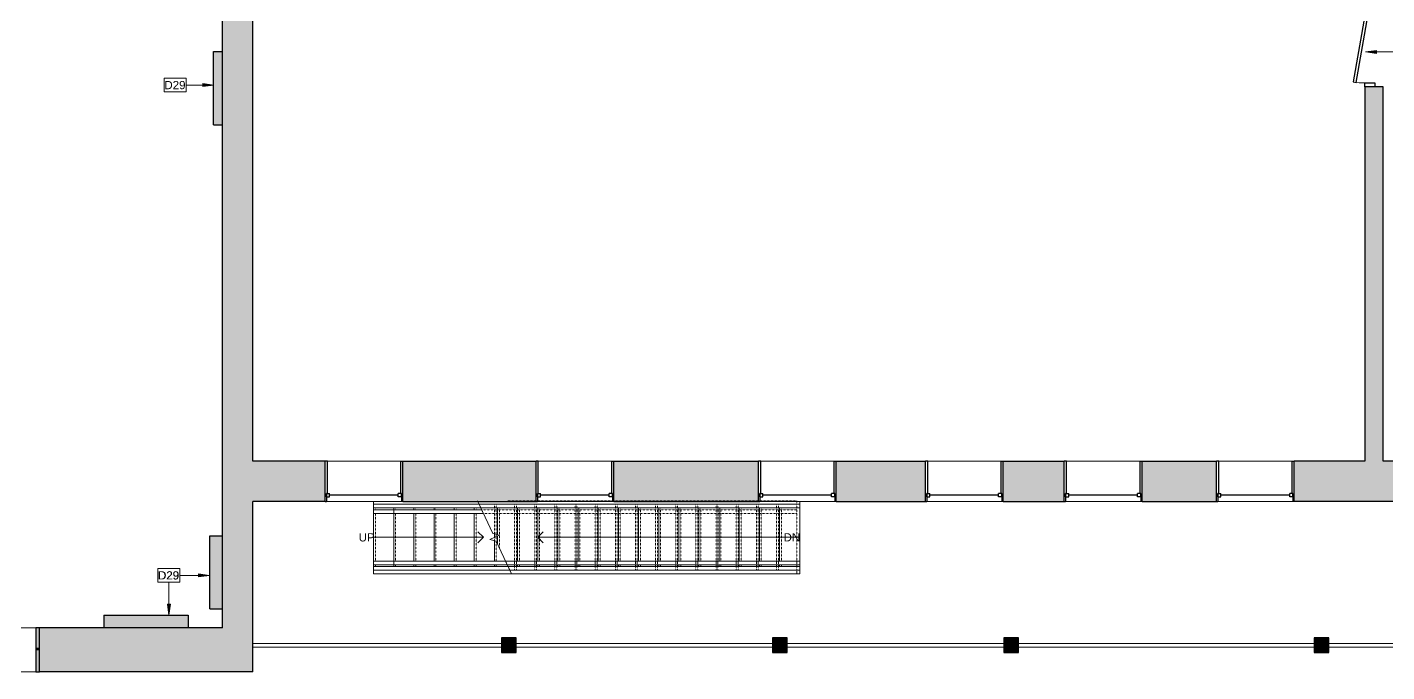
# Model space of a CAD drawing. Header units: inches. Extents: x -1176 to 1545, y -2552 to 978.
# Drawn here: x 358 to 1100, y -1 to 351 of the extents above; entities that cross this region are included whole.
import ezdxf

# ---------------------------------------------------------------- set-up
doc = ezdxf.new("R2010")
doc.units = ezdxf.units.IN
doc.header["$MEASUREMENT"] = 0
doc.linetypes.add('Demolished', pattern=[0.1875, 0.125, -0.0625])
doc.linetypes.add('Overhead 1_16_', pattern=[0.101562, 0.0625, -0.039062])
for name, color, linetype, lineweight in [('A-ANNO-KEYN', 231, 'Continuous', 9), ('A-COLS', 52, 'Continuous', 18), ('A-DOOR', 31, 'Demolished', 9), ('A-DOOR-FRAM', 31, 'Demolished', 30), ('A-FLOR', 192, 'Continuous', 18), ('A-FLOR-HRAL', 11, 'Continuous', 18), ('A-GLAZ', 151, 'Continuous', 18), ('A-WALL', 113, 'Continuous', 18), ('A-WALL-PATT', 111, 'Continuous', 18), ('I-WALL', 2, 'Continuous', 18), ('S-STRS', 31, 'Continuous', 18), ('S-STRS-ANNO', 31, 'Continuous', 9), ('S-STRS-IDEN', 31, 'Continuous', 9), ('S-STRS-MBND', 31, 'Continuous', 18)]:
    doc.layers.add(name, color=color, linetype=linetype, lineweight=lineweight)
doc.styles.add('Arial', font='arial.ttf', dxfattribs={"height": 4.5})
doc.styles.add('Swis721 Lt BT', font='swissl.ttf', dxfattribs={"height": 4.5})

# ---------------------------------------------------------------- blocks, each defined once
blk = doc.blocks.new('Top Rail Type - Top Rail_Internal_-5005397-2nd Floor Demo')
at = {"layer": 'A-FLOR-HRAL', "lineweight": 9}
blk.add_hatch(color=7, dxfattribs=at).paths.add_polyline_path([(546.74, 54.3), (546.76, 54.3), (546.74, 56.3)], flags=0)
blk.add_line((546.74, 56.3), (546.74, 54.3), dxfattribs=at)
blk = doc.blocks.new('Top Rail Type - Top Rail_Internal_-V4-2nd Floor Demo')
at = {"layer": 'A-FLOR-HRAL', "lineweight": 9}
for p, q in [((546.74, 56.3), (546.74, 54.3)), ((546.74, 56.3), (620.2, 56.3)), ((546.74, 54.3), (621.13, 54.3)), ((621.13, 54.3), (620.2, 56.3))]:
    blk.add_line(p, q, dxfattribs=at)
at = {"layer": 'A-FLOR-HRAL', "linetype": 'Overhead 1_16_', "lineweight": 9}
for p, q in [((620.2, 56.3), (777.74, 56.3)), ((621.13, 54.3), (777.74, 54.3)), ((777.74, 56.3), (777.74, 54.3))]:
    blk.add_line(p, q, dxfattribs=at)
blk = doc.blocks.new('Handrail Type - Handrail_Internal_-5005408-2nd Floor Demo')
at = {"layer": 'A-FLOR-HRAL', "lineweight": 9}
blk.add_hatch(color=7, dxfattribs=at).paths.add_polyline_path([(557.74, 57.3), (557.76, 57.3), (557.74, 59.3)], flags=0)
for p, q in [((546.74, 57.3), (546.74, 59.3)), ((546.74, 59.3), (557.74, 59.3)), ((557.74, 57.3), (546.74, 57.3)), ((557.74, 59.3), (557.74, 57.3))]:
    blk.add_line(p, q, dxfattribs=at)
blk = doc.blocks.new('Handrail Type - Handrail_Internal_-V5-2nd Floor Demo')
at = {"layer": 'A-FLOR-HRAL', "lineweight": 9}
for p, q in [((546.74, 59.3), (546.74, 57.3)), ((546.74, 59.3), (618.8, 59.3)), ((546.74, 57.3), (619.73, 57.3)), ((619.73, 57.3), (618.8, 59.3))]:
    blk.add_line(p, q, dxfattribs=at)
at = {"layer": 'A-FLOR-HRAL', "linetype": 'Overhead 1_16_', "lineweight": 9}
for p, q in [((618.8, 59.3), (777.74, 59.3)), ((619.73, 57.3), (777.74, 57.3)), ((777.74, 59.3), (777.74, 57.3))]:
    blk.add_line(p, q, dxfattribs=at)
blk = doc.blocks.new('Top Rail Type - Top Rail_Internal_-5005419-2nd Floor Demo')
at = {"layer": 'A-FLOR-HRAL', "lineweight": 9}
blk.add_hatch(color=7, dxfattribs=at).paths.add_polyline_path([(546.74, 88.3), (546.76, 88.3), (546.74, 90.3)], flags=0)
blk.add_line((546.74, 90.3), (546.74, 88.3), dxfattribs=at)
blk = doc.blocks.new('Top Rail Type - Top Rail_Internal_-V6-2nd Floor Demo')
at = {"layer": 'A-FLOR-HRAL', "lineweight": 9}
for p, q in [((546.74, 90.3), (546.74, 88.3)), ((546.74, 90.3), (604.34, 90.3)), ((605.27, 88.3), (604.34, 90.3)), ((546.74, 88.3), (605.27, 88.3))]:
    blk.add_line(p, q, dxfattribs=at)
at = {"layer": 'A-FLOR-HRAL', "linetype": 'Overhead 1_16_', "lineweight": 9}
for p, q in [((604.34, 90.3), (777.74, 90.3)), ((777.74, 90.3), (777.74, 88.3)), ((605.27, 88.3), (777.74, 88.3))]:
    blk.add_line(p, q, dxfattribs=at)
blk = doc.blocks.new('Handrail Type - Handrail_Internal_-5005430-2nd Floor Demo')
at = {"layer": 'A-FLOR-HRAL', "lineweight": 9}
blk.add_hatch(color=7, dxfattribs=at).paths.add_polyline_path([(557.74, 85.3), (557.76, 85.3), (557.74, 87.3)], flags=0)
for p, q in [((546.74, 85.3), (546.74, 87.3)), ((546.74, 87.3), (557.74, 87.3)), ((557.74, 85.3), (546.74, 85.3)), ((557.74, 87.3), (557.74, 85.3))]:
    blk.add_line(p, q, dxfattribs=at)
blk = doc.blocks.new('Handrail Type - Handrail_Internal_-V7-2nd Floor Demo')
at = {"layer": 'A-FLOR-HRAL', "lineweight": 9}
for p, q in [((546.74, 87.3), (546.74, 85.3)), ((546.74, 87.3), (605.74, 87.3)), ((546.74, 85.3), (606.67, 85.3)), ((606.67, 85.3), (605.74, 87.3))]:
    blk.add_line(p, q, dxfattribs=at)
at = {"layer": 'A-FLOR-HRAL', "linetype": 'Overhead 1_16_', "lineweight": 9}
for p, q in [((605.74, 87.3), (777.74, 87.3)), ((606.67, 85.3), (777.74, 85.3)), ((777.74, 87.3), (777.74, 85.3))]:
    blk.add_line(p, q, dxfattribs=at)
blk = doc.blocks.new('Top Rail Type - Top Rail_Internal_-5009709-2nd Floor Demo')
at = {"layer": 'A-FLOR-HRAL', "lineweight": 9}
for p, q in [((620.2, 56.3), (779.4, 56.3)), ((779.4, 54.3), (621.13, 54.3)), ((779.4, 56.3), (779.4, 54.3))]:
    blk.add_line(p, q, dxfattribs=at)
blk = doc.blocks.new('Top Rail Type - Top Rail_Internal_-V8-2nd Floor Demo')
at = {"layer": 'A-FLOR-HRAL', "lineweight": 9}
for p, q in [((620.2, 56.3), (779.4, 56.3)), ((621.13, 54.3), (779.4, 54.3)), ((779.4, 56.3), (779.4, 54.3))]:
    blk.add_line(p, q, dxfattribs=at)
blk = doc.blocks.new('Handrail Type - Handrail_Internal_-5009720-2nd Floor Demo')
at = {"layer": 'A-FLOR-HRAL', "lineweight": 9}
for p, q in [((618.8, 59.3), (779.4, 59.3)), ((779.4, 57.3), (619.73, 57.3)), ((779.4, 59.3), (779.4, 57.3))]:
    blk.add_line(p, q, dxfattribs=at)
blk = doc.blocks.new('Handrail Type - Handrail_Internal_-V9-2nd Floor Demo')
at = {"layer": 'A-FLOR-HRAL', "lineweight": 9}
for p, q in [((618.8, 59.3), (779.4, 59.3)), ((619.73, 57.3), (779.4, 57.3)), ((779.4, 59.3), (779.4, 57.3))]:
    blk.add_line(p, q, dxfattribs=at)
blk = doc.blocks.new('Top Rail Type - Top Rail_Internal_-5009731-2nd Floor Demo')
at = {"layer": 'A-FLOR-HRAL', "lineweight": 9}
for p, q in [((604.34, 90.3), (779.4, 90.3)), ((779.4, 90.3), (779.4, 88.3)), ((779.4, 88.3), (605.27, 88.3))]:
    blk.add_line(p, q, dxfattribs=at)
blk = doc.blocks.new('Top Rail Type - Top Rail_Internal_-V10-2nd Floor Demo')
at = {"layer": 'A-FLOR-HRAL', "lineweight": 9}
for p, q in [((604.34, 90.3), (779.4, 90.3)), ((779.4, 90.3), (779.4, 88.3)), ((605.27, 88.3), (779.4, 88.3))]:
    blk.add_line(p, q, dxfattribs=at)
blk = doc.blocks.new('Chapel Windows - Chapel Windows-V12-2nd Floor Demo')
at = {"layer": 'A-GLAZ'}
h = blk.add_hatch(color=10, dxfattribs=at)
h.paths.add_polyline_path([(-30, 12), (-32, 12), (-32, 0), (-30, 0)], flags=0)
h.paths.add_polyline_path([(12, 12), (10, 12), (10, 0), (12, 0)], flags=0)
h.paths.add_polyline_path([(-14, 12), (-14, 0), (-12, 0), (-12, 12)], flags=0)
h.paths.add_polyline_path([(32, 12), (30, 12), (30, 0), (32, 0)], flags=0)
h.paths.add_polyline_path([(-14, -1), (-14, -12), (-12, -12), (-12, -1)], flags=0)
h.paths.add_polyline_path([(-32, -1), (-32, -12), (-30, -12), (-30, -1), (-30.11, -1)], flags=0)
h.paths.add_polyline_path([(12, -1), (10, -1), (10, -12), (12, -12)], flags=0)
h.paths.add_polyline_path([(32, -1), (30, -1), (30, -12), (32, -12)], flags=0)
at = {"layer": 'A-GLAZ', "color": 8, "lineweight": 30}
for p, q in [((-30, 12), (-32, 12)), ((-30, 0), (-30, 12)), ((-12, 12), (-14, 12)), ((-14, 12), (-14, 0)), ((-12, 0), (-12, 12)), ((12, 12), (10, 12)), ((10, 12), (10, 0)), ((12, 0), (12, 12)), ((32, 12), (30, 12)), ((30, 12), (30, 0)), ((-32, 0), (-30, 0)), ((-14, 0), (-12, 0)), ((10, 0), (12, 0)), ((30, 0), (32, 0)), ((-30, -1), (-32, -1)), ((-30, -12), (-30, -1)), ((-12, -1), (-14, -1)), ((-14, -1), (-14, -12)), ((-12, -12), (-12, -1)), ((12, -1), (10, -1)), ((10, -1), (10, -12)), ((12, -12), (12, -1)), ((32, -1), (30, -1)), ((30, -1), (30, -12)), ((-32, -12), (-30, -12)), ((-14, -12), (-12, -12)), ((10, -12), (12, -12)), ((30, -12), (32, -12))]:
    blk.add_line(p, q, dxfattribs=at)
at = {"layer": 'A-GLAZ'}
for p, q in [((-30, 12), (-14, 12)), ((-12, 12), (10, 12)), ((12, 12), (30, 12)), ((-30, 0), (-30, -1)), ((-14, -1), (-14, 0)), ((-12, 0), (-12, -1)), ((10, -1), (10, 0)), ((12, 0), (12, -1)), ((30, -1), (30, 0)), ((-14, -12), (-30, -12)), ((10, -12), (-12, -12)), ((30, -12), (12, -12))]:
    blk.add_line(p, q, dxfattribs=at)
blk = doc.blocks.new('Single Flush - D2 3_1_ X 8_-8249221-2nd Floor Demo')
at = {"layer": 'A-DOOR', "color": 8, "linetype": 'Continuous', "lineweight": 30}
for p, q in [((-17.85, 11.39), (-18.15, 9.67)), ((-18.15, 9.67), (18.1, 3.28)), ((18.41, 5), (-17.85, 11.39)), ((18.1, 3.28), (18.41, 5))]:
    blk.add_line(p, q, dxfattribs=at)
at = {"layer": 'A-DOOR', "linetype": 'Continuous'}
blk.add_arc((18.41, 5), 36.81, 170, 180.5, dxfattribs=at)
at = {"layer": 'A-DOOR-FRAM', "color": 8, "linetype": 'Continuous'}
for p, q in [((-20.5, -0.75), (-20.5, 5)), ((-20.5, 5), (-18.5, 5)), ((-18.5, -0.75), (-18.5, 5)), ((18.5, -0.75), (18.5, 5)), ((18.5, 5), (20.5, 5)), ((20.5, -0.75), (20.5, 5)), ((-20.5, -0.75), (-18.5, -0.75)), ((18.5, -0.75), (20.5, -0.75))]:
    blk.add_line(p, q, dxfattribs=at)
blk = doc.blocks.new('Top Rail Type - Top Rail_Internal_-6919815-2nd Floor Demo')
at = {"layer": 'A-FLOR-HRAL', "lineweight": 9}
for p, q in [((480.78, 14.32), (616.64, 14.32)), ((616.64, 12.32), (480.78, 12.32)), ((624.64, 14.32), (764.5, 14.32)), ((764.5, 12.32), (624.64, 12.32)), ((772.5, 14.32), (890.9, 14.32)), ((890.9, 12.32), (772.5, 12.32)), ((898.9, 14.32), (1060.27, 14.32)), ((1060.27, 12.32), (898.9, 12.32)), ((1068.27, 14.32), (1223.22, 14.32)), ((1223.22, 12.32), (1068.27, 12.32))]:
    blk.add_line(p, q, dxfattribs=at)
blk = doc.blocks.new('Top Rail Type - Top Rail_Internal_-V20-2nd Floor Demo')
at = {"layer": 'A-FLOR-HRAL', "lineweight": 9}
for p, q in [((616.64, 14.32), (480.78, 14.32)), ((616.64, 12.32), (480.78, 12.32)), ((764.5, 14.32), (624.64, 14.32)), ((764.5, 12.32), (624.64, 12.32)), ((890.9, 14.32), (772.5, 14.32)), ((890.9, 12.32), (772.5, 12.32)), ((1060.27, 14.32), (898.9, 14.32)), ((1060.27, 12.32), (898.9, 12.32)), ((1223.22, 14.32), (1068.27, 14.32)), ((1223.22, 12.32), (1068.27, 12.32))]:
    blk.add_line(p, q, dxfattribs=at)
blk = doc.blocks.new('Double Hung - side window 3_ 6_5_ x 5_ 6_ 2-5312470-2nd Floor Demo')
at = {"layer": 'A-GLAZ', "color": 8, "lineweight": 30}
for p, q in [((-21.25, 11), (-20.5, 11)), ((-20.5, 6.75), (-20.5, 11)), ((-20.5, 8.5), (-20.5, 6.75)), ((-20.5, 8.5), (-18.75, 8.5)), ((-18.75, 8.5), (-18.75, 6.75)), ((-18.75, 7.625), (18.75, 7.625)), ((18.75, 8.5), (18.75, 6.75)), ((20.5, 8.5), (18.75, 8.5)), ((20.5, 6.75), (20.5, 11)), ((21.25, 11), (20.5, 11)), ((20.5, 8.5), (20.5, 6.75)), ((-20.5, 6.75), (-18.75, 6.75)), ((-20.5, 6.75), (-20, 6.75)), ((-20, -11), (-20, 6.75)), ((20.5, 6.75), (18.75, 6.75)), ((20, 6.75), (20.5, 6.75)), ((20, 6.75), (20, -11)), ((-20, -11), (-21.25, -11)), ((20, -11), (21.25, -11))]:
    blk.add_line(p, q, dxfattribs=at)
blk = doc.blocks.new('Keynote Tag - Keynote Number - Boxed-135510-2nd Floor Demo')
at = {"layer": 'A-ANNO-KEYN'}
for p, q in [((-0.125, -0.079), (-0.125, 0.078)), ((-0.125, 0.078), (0.125, 0.078)), ((0.125, 0.078), (0.125, -0.079)), ((-0.125, -0.079), (0.125, -0.079))]:
    blk.add_line(p, q, dxfattribs=at)

msp = doc.modelspace()

# ---------------------------------------------------------------- hatches: boundary and pattern name
at = {"layer": 'A-ANNO-KEYN'}
for points in [[(1088.23, 337.36), (1094.23, 336.57), (1094.23, 338.15)], [(459.43, 319.26), (453.43, 320.05), (453.43, 318.47)], [(457.12, 51.5), (451.12, 52.29), (451.12, 50.71)], [(434.99, 29.8), (435.78, 35.8), (434.2, 35.8)]]:
    msp.add_hatch(color=256, dxfattribs=at).paths.add_polyline_path(points, flags=0)
at = {"layer": 'A-COLS'}
for points in [[(616.64, 9.32), (624.64, 9.32), (624.64, 17.32), (616.64, 17.32)], [(764.5, 9.32), (772.5, 9.32), (772.5, 17.32), (764.5, 17.32)], [(890.9, 9.32), (898.9, 9.32), (898.9, 17.32), (890.9, 17.32)], [(1060.27, 9.32), (1068.27, 9.32), (1068.27, 17.32), (1060.27, 17.32)]]:
    msp.add_hatch(color=250, dxfattribs=at).paths.add_polyline_path(points, flags=0)
at = {"layer": 'A-WALL-PATT'}
h = msp.add_hatch(color=250, dxfattribs=at)
h.paths.add_polyline_path([(480.78, -1.17), (480.78, 496.64), (464.28, 496.64), (464.28, -1.17)], flags=0)
h.paths.add_polyline_path([(480.78, 537.64), (480.78, 814.52), (464.28, 814.52), (464.28, 537.64)], flags=0)
at = {"layer": 'A-WALL-PATT', "lineweight": 9}
h = msp.add_hatch(color=7, dxfattribs=at)
h.paths.add_polyline_path([(1097.9, 113.89), (1097.9, 318.35), (1087.9, 318.35), (1087.9, 113.89)], flags=0)
h.paths.add_polyline_path([(1097.9, 359.35), (1097.9, 363.14), (1087.9, 363.14), (1087.9, 359.35)], flags=0)
h.paths.add_polyline_path([(1087.9, 403.14), (1097.9, 403.14), (1097.9, 567.01), (1087.9, 567.01), (1087.9, 405.14)], flags=0)
at = {"layer": 'A-WALL-PATT'}
for color, points in [(250, [(459.28, 297.59), (464.28, 297.59), (464.28, 337.59), (459.28, 337.59)]), (7, [(495.15, 91.89), (495.15, 113.89), (480.78, 113.89), (480.78, 91.89)]), (250, [(457.28, 33.17), (464.28, 33.17), (464.28, 73.17), (457.28, 73.17)]), (250, [(445.44, 22.83), (445.44, 29.83), (399.44, 29.83), (399.44, 22.83)])]:
    msp.add_hatch(color=color, dxfattribs=at).paths.add_polyline_path(points, flags=0)
h = msp.add_hatch(color=7, dxfattribs=at)
h.paths.add_polyline_path([(1161.9, 91.89), (1263.74, 91.89), (1263.74, 113.89), (1161.9, 113.89)], flags=0)
h.paths.add_polyline_path([(1329.15, 91.89), (1329.15, 113.89), (1290.24, 113.89), (1290.24, 91.89), (1305.9, 91.89)], flags=0)
h.paths.add_polyline_path([(677.93, 91.89), (756.84, 91.89), (756.84, 113.89), (677.93, 113.89)], flags=0)
h.paths.add_polyline_path([(635.43, 91.89), (635.43, 113.89), (562.75, 113.89), (562.75, 91.89)], flags=0)
h.paths.add_polyline_path([(799.34, 91.89), (848.01, 91.89), (848.01, 113.89), (799.34, 113.89)], flags=0)
h.paths.add_polyline_path([(520.25, 91.89), (520.25, 113.89), (495.15, 113.89), (495.15, 91.89)], flags=0)
h.paths.add_polyline_path([(1121.83, 91.89), (1121.83, 113.89), (1049.4, 113.89), (1049.4, 91.89), (1118.3, 91.89)], flags=0)
h.paths.add_polyline_path([(923.84, 91.89), (923.84, 113.89), (890.51, 113.89), (890.51, 91.89)], flags=0)
h.paths.add_polyline_path([(966.34, 91.89), (1006.9, 91.89), (1006.9, 113.89), (966.34, 113.89)], flags=0)
h = msp.add_hatch(color=250, dxfattribs=at)
h.paths.add_polyline_path([(464.28, -1.17), (464.28, 22.83), (364.28, 22.83), (364.28, -1.17), (367.92, -1.17)], flags=0)
h.paths.add_polyline_path([(274.12, -1.17), (300.28, -1.17), (300.28, 22.83), (182.22, 22.83), (182.22, -1.17)], flags=0)
h.paths.add_polyline_path([(118.22, -1.17), (118.22, 22.83), (18.22, 22.83), (18.22, -1.17), (86.52, -1.17)], flags=0)

# ---------------------------------------------------------------- linework, layer by layer
at = {"layer": 'A-ANNO-KEYN'}
for p, q in [((1094.23, 338.15), (1088.23, 337.36)), ((1088.23, 337.36), (1094.23, 336.57)), ((1088.23, 337.36), (1105.44, 337.36)), ((1094.23, 336.57), (1094.23, 338.15)), ((459.43, 319.26), (444.41, 319.26)), ((459.43, 319.26), (453.43, 320.05)), ((453.43, 320.05), (453.43, 318.47)), ((453.43, 318.47), (459.43, 319.26)), ((457.12, 51.5), (451.12, 52.29)), ((451.12, 52.29), (451.12, 50.71)), ((434.99, 29.8), (434.99, 47.72)), ((457.12, 51.5), (440.87, 51.5)), ((451.12, 50.71), (457.12, 51.5)), ((435.78, 35.8), (434.2, 35.8)), ((434.2, 35.8), (434.99, 29.8)), ((434.99, 29.8), (435.78, 35.8))]:
    msp.add_line(p, q, dxfattribs=at)
at = {"layer": 'A-COLS', "color": 8, "lineweight": 30}
for p, q in [((624.64, 17.32), (616.64, 17.32)), ((616.64, 17.32), (616.64, 9.32)), ((624.64, 9.32), (624.64, 17.32)), ((772.5, 17.32), (764.5, 17.32)), ((764.5, 17.32), (764.5, 9.32)), ((772.5, 9.32), (772.5, 17.32)), ((898.9, 17.32), (890.9, 17.32)), ((890.9, 17.32), (890.9, 9.32)), ((898.9, 9.32), (898.9, 17.32)), ((1068.27, 17.32), (1060.27, 17.32)), ((1060.27, 17.32), (1060.27, 9.32)), ((1068.27, 9.32), (1068.27, 17.32)), ((616.64, 9.32), (624.64, 9.32)), ((764.5, 9.32), (772.5, 9.32)), ((890.9, 9.32), (898.9, 9.32)), ((1060.27, 9.32), (1068.27, 9.32))]:
    msp.add_line(p, q, dxfattribs=at)
at = {"layer": 'A-FLOR'}
for p, q in [((779.4, 88.3), (779.4, 59.3)), ((775.48, 52.3), (622.06, 52.3)), ((779.4, 57.3), (779.4, 56.3))]:
    msp.add_line(p, q, dxfattribs=at)
at = {"layer": 'A-WALL', "color": 8, "lineweight": 30}
for p, q in [((464.28, 22.83), (464.28, 496.64)), ((480.78, 113.89), (480.78, 405.14)), ((1097.9, 318.35), (1087.9, 318.35)), ((1087.9, 318.35), (1087.9, 113.89)), ((1097.9, 113.89), (1097.9, 318.35)), ((520.25, 113.89), (480.78, 113.89)), ((520.25, 91.89), (520.25, 113.89)), ((562.75, 91.89), (562.75, 113.89)), ((562.75, 113.89), (635.43, 113.89)), ((635.43, 91.89), (635.43, 113.89)), ((677.93, 91.89), (677.93, 113.89)), ((677.93, 113.89), (756.84, 113.89)), ((756.84, 91.89), (756.84, 113.89)), ((799.34, 91.89), (799.34, 113.89)), ((799.34, 113.89), (848.01, 113.89)), ((848.01, 91.89), (848.01, 113.89)), ((890.51, 91.89), (890.51, 113.89)), ((890.51, 113.89), (923.84, 113.89)), ((923.84, 91.89), (923.84, 113.89)), ((966.34, 91.89), (966.34, 113.89)), ((966.34, 113.89), (1006.9, 113.89)), ((1006.9, 91.89), (1006.9, 113.89)), ((1049.4, 91.89), (1049.4, 113.89)), ((1087.9, 113.89), (1049.4, 113.89)), ((1121.83, 113.89), (1097.9, 113.89)), ((520.25, 91.89), (480.78, 91.89)), ((480.78, -1.17), (480.78, 91.89)), ((562.75, 91.89), (635.43, 91.89)), ((677.93, 91.89), (756.84, 91.89)), ((799.34, 91.89), (848.01, 91.89)), ((890.51, 91.89), (923.84, 91.89)), ((966.34, 91.89), (1006.9, 91.89)), ((1121.83, 91.89), (1049.4, 91.89)), ((457.28, 33.17), (457.28, 73.17)), ((457.28, 73.17), (464.28, 73.17)), ((399.44, 29.83), (445.44, 29.83)), ((399.44, 29.83), (399.44, 22.83)), ((445.44, 29.83), (445.44, 22.83)), ((457.28, 33.17), (464.28, 33.17)), ((364.28, -1.17), (364.28, 22.83)), ((464.28, 22.83), (364.28, 22.83)), ((480.78, -1.17), (364.28, -1.17))]:
    msp.add_line(p, q, dxfattribs=at)
at = {"layer": 'A-WALL', "lineweight": 9}
for p, q in [((520.25, 113.89), (562.75, 113.89)), ((635.43, 113.89), (677.93, 113.89)), ((756.84, 113.89), (799.34, 113.89)), ((848.01, 113.89), (890.51, 113.89)), ((923.84, 113.89), (966.34, 113.89)), ((1006.9, 113.89), (1049.4, 113.89)), ((562.75, 91.89), (520.25, 91.89)), ((677.93, 91.89), (635.43, 91.89)), ((799.34, 91.89), (756.84, 91.89)), ((890.51, 91.89), (848.01, 91.89)), ((966.34, 91.89), (923.84, 91.89)), ((1049.4, 91.89), (1006.9, 91.89))]:
    msp.add_line(p, q, dxfattribs=at)
at = {"layer": 'I-WALL', "color": 8, "lineweight": 30}
for p, q in [((459.28, 297.59), (459.28, 337.59)), ((459.28, 337.59), (464.28, 337.59)), ((459.28, 297.59), (464.28, 297.59))]:
    msp.add_line(p, q, dxfattribs=at)
at = {"layer": 'S-STRS', "lineweight": 9}
for p, q in [((546.74, 91.89), (546.74, 90.3)), ((779.4, 90.3), (779.4, 91.89)), ((546.74, 88.3), (546.74, 87.3)), ((546.74, 85.3), (546.74, 59.3)), ((557.74, 88.3), (557.74, 87.3)), ((557.74, 85.3), (557.74, 59.3)), ((568.74, 88.3), (568.74, 87.3)), ((568.74, 85.3), (568.74, 59.3)), ((579.74, 88.3), (579.74, 87.3)), ((579.74, 85.3), (579.74, 59.3)), ((590.74, 88.3), (590.74, 87.3)), ((590.74, 85.3), (590.74, 59.3)), ((601.74, 88.3), (601.74, 87.3)), ((601.74, 85.3), (601.74, 59.3)), ((614.4, 88.3), (614.4, 73.7)), ((625.4, 88.3), (625.4, 59.3)), ((636.4, 88.3), (636.4, 59.3)), ((647.4, 88.3), (647.4, 59.3)), ((658.4, 88.3), (658.4, 59.3)), ((669.4, 88.3), (669.4, 59.3)), ((680.4, 88.3), (680.4, 59.3)), ((691.4, 88.3), (691.4, 59.3)), ((702.4, 88.3), (702.4, 59.3)), ((713.4, 88.3), (713.4, 59.3)), ((724.4, 88.3), (724.4, 59.3)), ((735.4, 88.3), (735.4, 59.3)), ((746.4, 88.3), (746.4, 59.3)), ((757.4, 88.3), (757.4, 59.3)), ((768.4, 88.3), (768.4, 59.3)), ((779.4, 88.3), (779.4, 59.3)), ((612.74, 74.11), (612.74, 72.3)), ((612.74, 70.49), (612.74, 59.3)), ((614.4, 73.08), (614.4, 68.72)), ((546.74, 57.3), (546.74, 56.3)), ((546.74, 54.3), (546.74, 52.3)), ((546.74, 52.3), (622.06, 52.3)), ((557.74, 57.3), (557.74, 56.3)), ((568.74, 57.3), (568.74, 56.3)), ((579.74, 57.3), (579.74, 56.3)), ((590.74, 57.3), (590.74, 56.3)), ((601.74, 57.3), (601.74, 56.3)), ((612.74, 57.3), (612.74, 56.3)), ((625.4, 57.3), (625.4, 56.3)), ((636.4, 57.3), (636.4, 56.3)), ((647.4, 57.3), (647.4, 56.3)), ((658.4, 57.3), (658.4, 56.3)), ((669.4, 57.3), (669.4, 56.3)), ((680.4, 57.3), (680.4, 56.3)), ((691.4, 57.3), (691.4, 56.3)), ((702.4, 57.3), (702.4, 56.3)), ((713.4, 57.3), (713.4, 56.3)), ((724.4, 57.3), (724.4, 56.3)), ((735.4, 57.3), (735.4, 56.3)), ((746.4, 57.3), (746.4, 56.3)), ((757.4, 57.3), (757.4, 56.3)), ((768.4, 57.3), (768.4, 56.3)), ((775.48, 52.3), (779.4, 52.3)), ((779.4, 57.3), (779.4, 56.3)), ((779.4, 52.3), (779.4, 54.3))]:
    msp.add_line(p, q, dxfattribs=at)
at = {"layer": 'S-STRS', "linetype": 'Overhead 1_16_', "lineweight": 9}
for p, q in [((547.74, 88.3), (547.74, 87.3)), ((547.74, 85.3), (547.74, 59.3)), ((558.74, 88.3), (558.74, 87.3)), ((558.74, 85.3), (558.74, 59.3)), ((569.74, 88.3), (569.74, 87.3)), ((569.74, 85.3), (569.74, 59.3)), ((580.74, 88.3), (580.74, 87.3)), ((580.74, 85.3), (580.74, 59.3)), ((591.74, 88.3), (591.74, 87.3)), ((591.74, 85.3), (591.74, 59.3)), ((602.74, 88.3), (602.74, 87.3)), ((602.74, 85.3), (602.74, 59.3)), ((615.4, 88.3), (615.4, 66.58)), ((626.4, 88.3), (626.4, 59.3)), ((637.4, 88.3), (637.4, 59.3)), ((648.4, 88.3), (648.4, 59.3)), ((659.4, 88.3), (659.4, 59.3)), ((670.4, 88.3), (670.4, 59.3)), ((681.4, 88.3), (681.4, 59.3)), ((692.4, 88.3), (692.4, 59.3)), ((703.4, 88.3), (703.4, 59.3)), ((714.4, 88.3), (714.4, 59.3)), ((725.4, 88.3), (725.4, 59.3)), ((736.4, 88.3), (736.4, 59.3)), ((747.4, 88.3), (747.4, 59.3)), ((758.4, 88.3), (758.4, 59.3)), ((769.4, 88.3), (769.4, 59.3)), ((613.74, 73.86), (613.74, 72.76)), ((613.74, 70.15), (613.74, 59.3)), ((547.74, 57.3), (547.74, 56.3)), ((558.74, 57.3), (558.74, 56.3)), ((569.74, 57.3), (569.74, 56.3)), ((580.74, 57.3), (580.74, 56.3)), ((591.74, 57.3), (591.74, 56.3)), ((602.74, 57.3), (602.74, 56.3)), ((613.74, 57.3), (613.74, 56.3)), ((626.4, 57.3), (626.4, 56.3)), ((637.4, 57.3), (637.4, 56.3)), ((648.4, 57.3), (648.4, 56.3)), ((659.4, 57.3), (659.4, 56.3)), ((670.4, 57.3), (670.4, 56.3)), ((681.4, 57.3), (681.4, 56.3)), ((692.4, 57.3), (692.4, 56.3)), ((703.4, 57.3), (703.4, 56.3)), ((714.4, 57.3), (714.4, 56.3)), ((725.4, 57.3), (725.4, 56.3)), ((736.4, 57.3), (736.4, 56.3)), ((747.4, 57.3), (747.4, 56.3)), ((758.4, 57.3), (758.4, 56.3)), ((769.4, 57.3), (769.4, 56.3))]:
    msp.add_line(p, q, dxfattribs=at)
at = {"layer": 'S-STRS-ANNO'}
for p, q in [((606.74, 72.3), (603.74, 75.3)), ((636.4, 72.3), (639.4, 75.3)), ((546.74, 72.3), (557.74, 72.3)), ((557.74, 72.3), (568.74, 72.3)), ((568.74, 72.3), (579.74, 72.3)), ((579.74, 72.3), (590.74, 72.3)), ((590.74, 72.3), (601.74, 72.3)), ((601.74, 72.3), (606.74, 72.3)), ((606.74, 72.3), (603.74, 69.3)), ((636.4, 72.3), (647.4, 72.3)), ((636.4, 72.3), (639.4, 69.3)), ((647.4, 72.3), (658.4, 72.3)), ((658.4, 72.3), (669.4, 72.3)), ((669.4, 72.3), (680.4, 72.3)), ((680.4, 72.3), (691.4, 72.3)), ((691.4, 72.3), (702.4, 72.3)), ((702.4, 72.3), (713.4, 72.3)), ((713.4, 72.3), (724.4, 72.3)), ((724.4, 72.3), (735.4, 72.3)), ((735.4, 72.3), (746.4, 72.3)), ((746.4, 72.3), (757.4, 72.3)), ((757.4, 72.3), (768.4, 72.3)), ((768.4, 72.3), (779.4, 72.3))]:
    msp.add_line(p, q, dxfattribs=at)
at = {"layer": 'S-STRS-MBND', "lineweight": 9}
for p, q in [((611.78, 74.34), (603.41, 92.3)), ((615.28, 73.49), (611.78, 74.34)), ((610.19, 71.11), (615.28, 73.49)), ((613.69, 70.26), (610.19, 71.11)), ((622.06, 52.3), (613.69, 70.26))]:
    msp.add_line(p, q, dxfattribs=at)
at = {"layer": 'S-STRS-MBND', "linetype": 'Overhead 1_16_', "lineweight": 9}
for p, q in [((604.34, 90.3), (777.74, 90.3)), ((612.74, 90.3), (612.74, 74.11)), ((613.74, 90.3), (613.74, 73.86)), ((619.81, 92.3), (777.74, 92.3)), ((623.74, 90.3), (623.74, 54.3)), ((624.74, 90.3), (624.74, 54.3)), ((634.74, 90.3), (634.74, 54.3)), ((635.74, 90.3), (635.74, 54.3)), ((645.74, 90.3), (645.74, 54.3)), ((646.74, 90.3), (646.74, 54.3)), ((656.74, 90.3), (656.74, 54.3)), ((657.74, 90.3), (657.74, 54.3)), ((667.74, 90.3), (667.74, 54.3)), ((668.74, 90.3), (668.74, 54.3)), ((678.74, 90.3), (678.74, 54.3)), ((679.74, 90.3), (679.74, 54.3)), ((689.74, 90.3), (689.74, 54.3)), ((690.74, 90.3), (690.74, 54.3)), ((700.74, 90.3), (700.74, 54.3)), ((701.74, 90.3), (701.74, 54.3)), ((711.74, 90.3), (711.74, 54.3)), ((712.74, 90.3), (712.74, 54.3)), ((722.74, 90.3), (722.74, 54.3)), ((723.74, 90.3), (723.74, 54.3)), ((733.74, 90.3), (733.74, 54.3)), ((734.74, 90.3), (734.74, 54.3)), ((744.74, 90.3), (744.74, 54.3)), ((745.74, 90.3), (745.74, 54.3)), ((755.74, 90.3), (755.74, 54.3)), ((756.74, 90.3), (756.74, 54.3)), ((766.74, 90.3), (766.74, 54.3)), ((767.74, 90.3), (767.74, 54.3)), ((777.74, 90.3), (777.74, 92.3)), ((777.74, 90.3), (777.74, 54.3)), ((612.74, 72.3), (612.74, 70.49)), ((613.74, 72.76), (613.74, 70.15)), ((621.13, 54.3), (777.74, 54.3)), ((622.06, 52.3), (777.74, 52.3)), ((777.74, 52.3), (777.74, 54.3))]:
    msp.add_line(p, q, dxfattribs=at)

# ---------------------------------------------------------------- block references
at = {"layer": 'A-ANNO-KEYN', "xscale": 47.99999999999997, "yscale": 47.99999999999997, "zscale": 47.99999999999997}
for p in [(438.41, 319.29), (434.87, 51.53), (434.99, 51.53)]:
    msp.add_blockref('Keynote Tag - Keynote Number - Boxed-135510-2nd Floor Demo', p, dxfattribs=at)
at = {"layer": 'A-DOOR', "linetype": 'Continuous', "lineweight": 18, "rotation": 89.9999999999999}
msp.add_blockref('Single Flush - D2 3_1_ X 8_-8249221-2nd Floor Demo', (1092.9, 338.85), dxfattribs=at)
at = {"layer": 'A-FLOR-HRAL', "lineweight": 9}
for name in ['Top Rail Type - Top Rail_Internal_-6919815-2nd Floor Demo', 'Top Rail Type - Top Rail_Internal_-V20-2nd Floor Demo', 'Top Rail Type - Top Rail_Internal_-5005419-2nd Floor Demo', 'Top Rail Type - Top Rail_Internal_-V6-2nd Floor Demo', 'Top Rail Type - Top Rail_Internal_-5009731-2nd Floor Demo', 'Top Rail Type - Top Rail_Internal_-V10-2nd Floor Demo', 'Handrail Type - Handrail_Internal_-5005430-2nd Floor Demo', 'Handrail Type - Handrail_Internal_-V7-2nd Floor Demo', 'Handrail Type - Handrail_Internal_-5005408-2nd Floor Demo', 'Handrail Type - Handrail_Internal_-V5-2nd Floor Demo', 'Top Rail Type - Top Rail_Internal_-5005397-2nd Floor Demo', 'Top Rail Type - Top Rail_Internal_-V4-2nd Floor Demo', 'Handrail Type - Handrail_Internal_-5009720-2nd Floor Demo', 'Handrail Type - Handrail_Internal_-V9-2nd Floor Demo', 'Top Rail Type - Top Rail_Internal_-5009709-2nd Floor Demo', 'Top Rail Type - Top Rail_Internal_-V8-2nd Floor Demo']:
    msp.add_blockref(name, (0, 0), dxfattribs=at)
at = {"layer": 'A-GLAZ', "rotation": 180}
for name, p in [('Double Hung - side window 3_ 6_5_ x 5_ 6_ 2-5312470-2nd Floor Demo', (541.5, 102.89)), ('Double Hung - side window 3_ 6_5_ x 5_ 6_ 2-5312470-2nd Floor Demo', (656.68, 102.89)), ('Double Hung - side window 3_ 6_5_ x 5_ 6_ 2-5312470-2nd Floor Demo', (778.09, 102.89)), ('Double Hung - side window 3_ 6_5_ x 5_ 6_ 2-5312470-2nd Floor Demo', (869.26, 102.89)), ('Double Hung - side window 3_ 6_5_ x 5_ 6_ 2-5312470-2nd Floor Demo', (945.09, 102.89)), ('Double Hung - side window 3_ 6_5_ x 5_ 6_ 2-5312470-2nd Floor Demo', (1028.15, 102.89)), ('Chapel Windows - Chapel Windows-V12-2nd Floor Demo', (332.28, 10.83))]:
    msp.add_blockref(name, p, dxfattribs=at)

# ---------------------------------------------------------------- texts
at = {"layer": 'A-ANNO-KEYN', "char_height": 4.5, "width": 14.0895, "attachment_point": 1, "style": 'Arial'}
for insert in [(432.52, 321.51), (428.97, 53.75), (429.1, 53.75)]:
    msp.add_mtext('D29', dxfattribs=dict(at, insert=insert))
at = {"layer": 'S-STRS-IDEN', "char_height": 4.5, "attachment_point": 1, "line_spacing_factor": 1.005062, "style": 'Swis721 Lt BT'}
for s, insert, width in [('UP', (538.59, 74.54), 9.7692), ('DN', (770.58, 74.54), 10.5833)]:
    msp.add_mtext(s, dxfattribs=dict(at, insert=insert, width=width))

doc.saveas('drawing.dxf')
